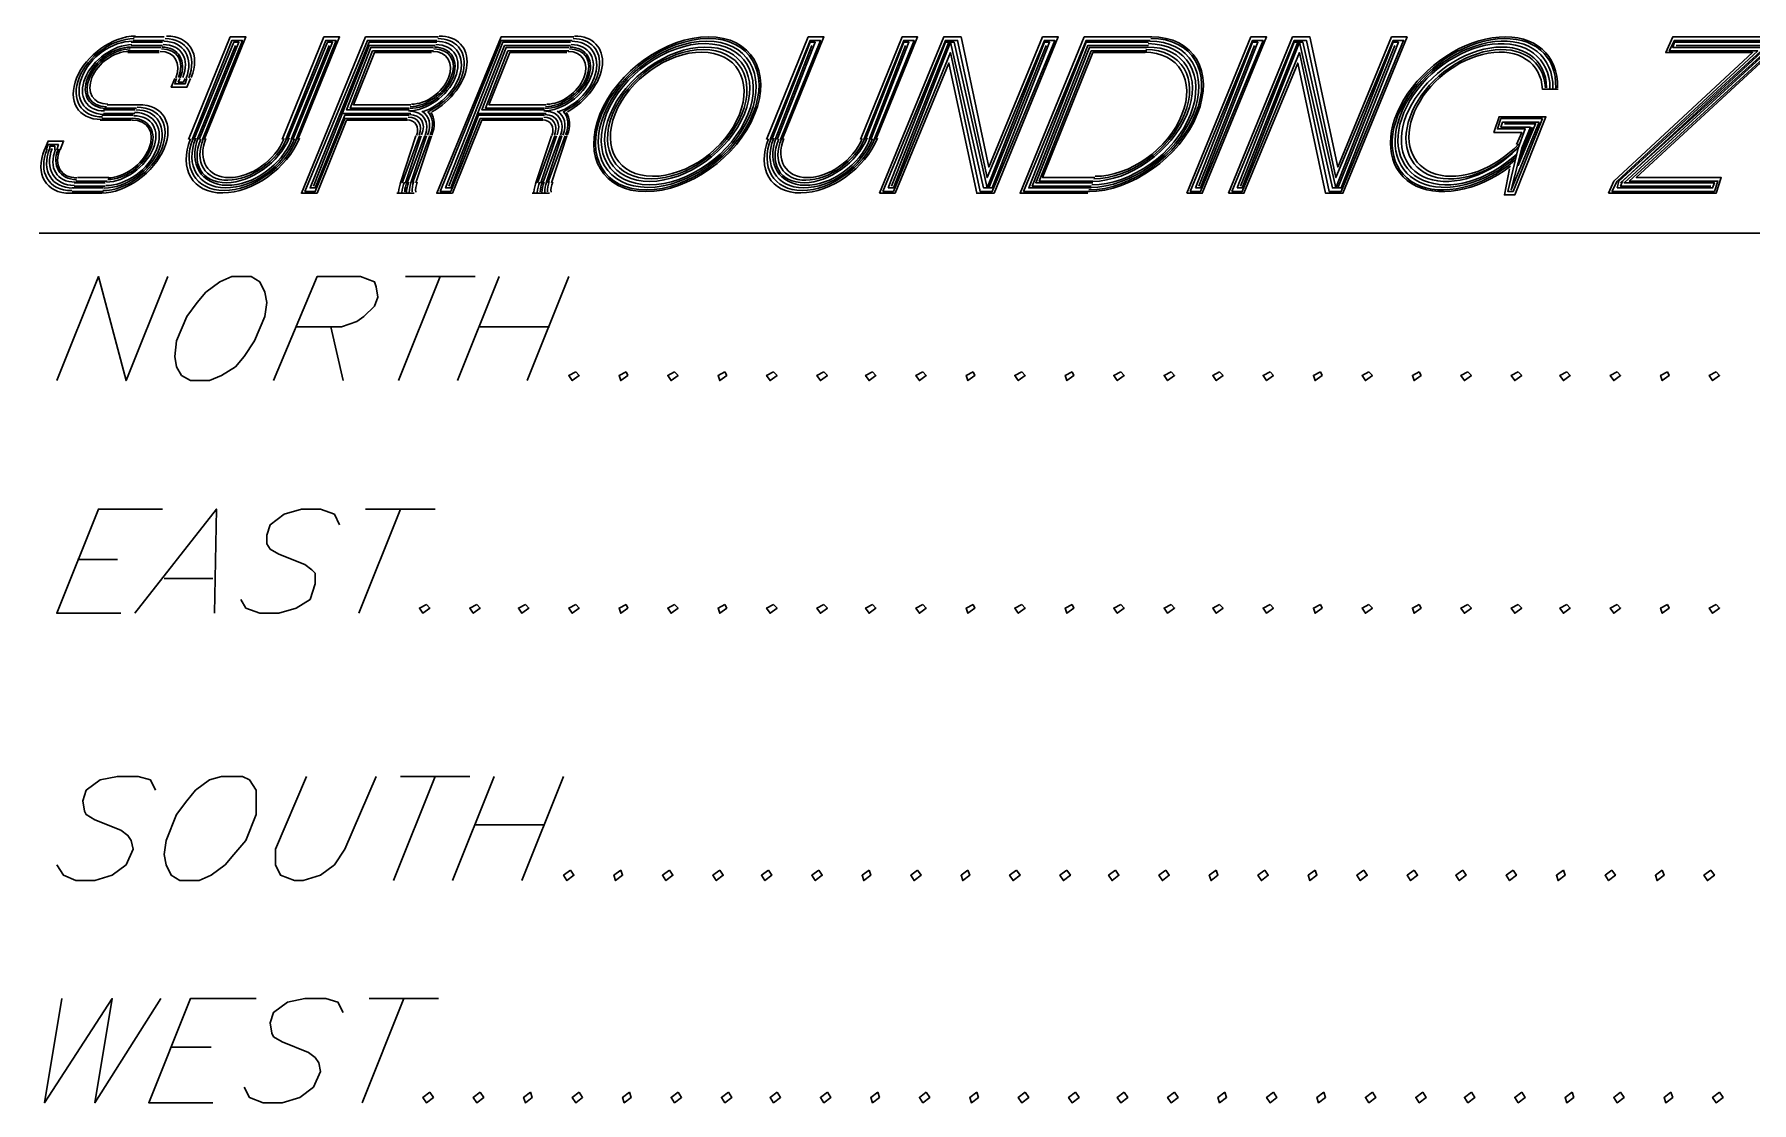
# Model space of a CAD drawing. Header units: feet. Extents: x 7 to 2308, y -319 to 1396.
# Drawn here: x 196.5 to 249.2, y 1284.7 to 1317.5 of the extents above; entities that cross this region are included whole.
import ezdxf

# ---------------------------------------------------------------- set-up
doc = ezdxf.new("R2010")
doc.units = ezdxf.units.FT
doc.header["$MEASUREMENT"] = 0
doc.layers.add('PDF_TBLKTXT', color=7, linetype='Continuous')

msp = doc.modelspace()

# ---------------------------------------------------------------- linework, layer by layer
at = {"layer": 'PDF_TBLKTXT', "lineweight": 30}
for points in [[(199.33, 1317.006), (200.289, 1317.006)], [(199.383, 1317.112), (200.343, 1317.112)], [(200.396, 1317.272), (199.436, 1317.272)], [(199.436, 1317.166), (200.396, 1317.166)], [(200.449, 1317.432), (199.49, 1317.432)], [(200.449, 1317.325), (199.49, 1317.325)], [(201.675, 1314.287), (202.955, 1317.432), (202.475, 1317.432), (201.196, 1314.287)], [(201.622, 1314.287), (202.848, 1317.325), (202.528, 1317.325), (201.302, 1314.287)], [(201.516, 1314.287), (202.742, 1317.272), (202.582, 1317.272), (201.356, 1314.287)], [(202.635, 1317.166), (201.462, 1314.287)], [(204.554, 1314.287), (205.834, 1317.432), (205.354, 1317.432), (204.074, 1314.287)], [(204.501, 1314.287), (205.727, 1317.325), (205.407, 1317.325), (204.181, 1314.287)], [(204.394, 1314.287), (205.62, 1317.272), (205.461, 1317.272), (204.234, 1314.287)], [(204.341, 1314.287), (205.514, 1317.166)], [(208.872, 1317.432), (206.633, 1317.432), (204.661, 1312.634), (205.141, 1312.634), (206.047, 1314.873), (207.913, 1314.873)], [(207.913, 1314.927), (205.994, 1314.927), (205.087, 1312.687), (204.767, 1312.687), (206.687, 1317.325), (208.819, 1317.325)], [(207.966, 1315.033), (205.994, 1315.033), (205.087, 1312.794), (204.927, 1312.794), (206.74, 1317.272), (208.819, 1317.272)], [(205.034, 1312.847), (206.74, 1317.166), (208.766, 1317.166)], [(207.966, 1315.193), (206.047, 1315.193), (206.793, 1317.112), (208.712, 1317.112)], [(207.966, 1315.246), (206.154, 1315.246), (206.847, 1317.006), (208.712, 1317.006)], [(213.031, 1317.432), (210.792, 1317.432), (208.819, 1312.634), (209.299, 1312.634), (210.205, 1314.873), (212.071, 1314.873)], [(212.071, 1314.927), (210.152, 1314.927), (209.246, 1312.687), (208.926, 1312.687), (210.792, 1317.325), (212.977, 1317.325)], [(212.124, 1315.033), (210.099, 1315.033), (209.246, 1312.794), (209.086, 1312.794), (210.845, 1317.272), (212.924, 1317.272)], [(209.192, 1312.847), (210.898, 1317.166), (212.924, 1317.166)], [(212.124, 1315.193), (210.205, 1315.193), (210.951, 1317.112), (212.871, 1317.112)], [(212.124, 1315.246), (210.312, 1315.246), (211.005, 1317.006), (212.871, 1317.006)], [(219.428, 1314.287), (220.707, 1317.432), (220.228, 1317.432), (218.948, 1314.287)], [(219.375, 1314.287), (220.601, 1317.325), (220.281, 1317.325), (219.055, 1314.287)], [(219.268, 1314.287), (220.441, 1317.272), (220.281, 1317.272), (219.108, 1314.287)], [(220.334, 1317.166), (219.215, 1314.287)], [(222.307, 1314.287), (223.586, 1317.432), (223.106, 1317.432), (221.827, 1314.287)], [(222.253, 1314.287), (223.479, 1317.325), (223.16, 1317.325), (221.933, 1314.287)], [(222.147, 1314.287), (223.32, 1317.272), (223.16, 1317.272), (221.987, 1314.287)], [(222.093, 1314.287), (223.213, 1317.166)], [(222.786, 1312.847), (224.546, 1317.272)], [(227.531, 1317.166), (225.772, 1312.794)], [(228.811, 1312.634), (226.731, 1312.634), (228.704, 1317.432), (230.783, 1317.432)], [(228.864, 1312.687), (226.838, 1312.687), (228.757, 1317.325), (230.73, 1317.325)], [(228.917, 1312.794), (226.998, 1312.794), (228.757, 1317.272), (230.676, 1317.272)], [(228.917, 1312.847), (227.105, 1312.847), (228.811, 1317.166), (230.676, 1317.166)], [(228.97, 1312.954), (227.211, 1312.954), (228.864, 1317.112), (230.623, 1317.112)], [(228.97, 1313.007), (227.318, 1313.007), (228.917, 1317.006), (230.623, 1317.006)], [(232.222, 1312.847), (233.928, 1317.166)], [(233.502, 1312.847), (235.261, 1317.272)], [(238.246, 1317.166), (236.487, 1312.794)], [(246.883, 1317.166), (249.708, 1317.166), (249.655, 1317.112), (245.23, 1313.007), (245.177, 1312.847), (247.949, 1312.847)], [(249.655, 1317.112), (249.655, 1317.006), (245.177, 1312.954)], [(199.33, 1316.952), (200.289, 1316.952)], [(208.019, 1315.353), (206.26, 1315.353), (206.9, 1316.952), (208.659, 1316.952)], [(212.178, 1315.353), (210.418, 1315.353), (211.058, 1316.952), (212.817, 1316.952)], [(229.024, 1313.114), (227.424, 1313.114), (228.97, 1316.952), (230.57, 1316.952)], [(200.769, 1316.153), (200.663, 1315.886), (201.142, 1315.886), (201.249, 1316.153)], [(200.822, 1316.153), (200.769, 1315.993), (201.089, 1315.993), (201.142, 1316.153)], [(200.929, 1316.153), (200.876, 1316.046), (201.036, 1316.046), (201.089, 1316.153)], [(242.778, 1315.833), (243.258, 1315.833)], [(198.477, 1314.873), (199.436, 1314.873)], [(198.53, 1315.033), (199.49, 1315.033)], [(198.53, 1314.927), (199.49, 1314.927)], [(199.543, 1315.193), (198.583, 1315.193)], [(199.543, 1315.086), (198.583, 1315.086)], [(199.596, 1315.246), (198.637, 1315.246)], [(199.65, 1315.353), (198.69, 1315.353)], [(205.94, 1315.086), (207.913, 1315.086), (208.019, 1315.086)], [(210.099, 1315.086), (212.071, 1315.086), (212.178, 1315.086)], [(241.765, 1313.381), (241.605, 1312.581), (241.925, 1312.581), (242.884, 1314.98), (241.445, 1314.98), (241.285, 1314.5), (242.138, 1314.5), (241.978, 1314.127)], [(208.179, 1314.393), (207.7, 1312.954)], [(207.753, 1312.954), (208.286, 1314.393)], [(207.859, 1312.954), (208.339, 1314.393)], [(208.446, 1314.393), (207.913, 1312.954)], [(208.499, 1314.393), (208.019, 1312.954)], [(208.606, 1314.393), (208.073, 1312.954)], [(208.179, 1312.954), (208.659, 1314.393)], [(212.338, 1314.393), (211.858, 1312.954)], [(211.911, 1312.954), (212.444, 1314.393)], [(212.018, 1312.954), (212.497, 1314.393)], [(212.604, 1314.393), (212.071, 1312.954)], [(212.657, 1314.393), (212.178, 1312.954)], [(212.764, 1314.393), (212.231, 1312.954)], [(212.338, 1312.954), (212.817, 1314.393)], [(242.458, 1314.66), (242.191, 1314.02), (242.032, 1313.487), (242.565, 1314.767), (241.605, 1314.767)], [(197.251, 1313.967), (197.357, 1314.233), (196.878, 1314.233), (196.771, 1313.967)], [(197.144, 1313.967), (197.197, 1314.127), (196.878, 1314.127), (196.824, 1313.967)], [(197.091, 1313.967), (197.091, 1314.074), (196.931, 1314.074), (196.931, 1313.967)], [(197.624, 1312.794), (198.583, 1312.794)], [(198.637, 1312.954), (197.677, 1312.954)], [(197.677, 1312.847), (198.637, 1312.847)], [(198.69, 1313.007), (197.73, 1313.007)], [(198.743, 1313.114), (197.784, 1313.114)], [(197.571, 1312.634), (198.53, 1312.634)], [(197.624, 1312.687), (198.583, 1312.687)], [(207.593, 1312.634), (208.126, 1312.634)], [(211.751, 1312.634), (212.284, 1312.634)], [(270.873, 1311.408), (196.611, 1311.408)], [(197.144, 1306.877), (198.424, 1310.075), (199.276, 1306.877), (200.556, 1310.075)], [(203.808, 1306.877), (205.141, 1310.075), (206.473, 1310.075), (206.9, 1309.915), (206.953, 1309.755), (207.007, 1309.436), (206.9, 1309.169), (206.58, 1308.849), (206.367, 1308.689), (205.887, 1308.529), (204.501, 1308.529)], [(208.926, 1310.075), (207.646, 1306.877)], [(207.859, 1310.075), (209.992, 1310.075)], [(210.738, 1310.075), (209.459, 1306.877)], [(212.871, 1310.075), (211.591, 1306.877)], [(205.567, 1308.529), (205.94, 1306.877)], [(210.152, 1308.529), (212.284, 1308.529)], [(199.117, 1299.733), (197.144, 1299.733), (198.424, 1302.932), (200.396, 1302.932)], [(199.543, 1299.733), (202.049, 1302.932), (201.995, 1299.733)], [(205.834, 1302.452), (205.674, 1302.772), (205.247, 1302.932), (204.661, 1302.932), (204.128, 1302.772), (203.701, 1302.452), (203.595, 1302.132), (203.595, 1301.865), (203.701, 1301.705), (203.968, 1301.546), (204.767, 1301.226), (204.981, 1301.066), (205.087, 1300.959), (205.087, 1300.639), (204.927, 1300.159), (204.501, 1299.893), (203.968, 1299.733), (203.381, 1299.733), (202.955, 1299.893), (202.795, 1300.159)], [(207.7, 1302.932), (206.42, 1299.733)], [(206.633, 1302.932), (208.766, 1302.932)], [(197.784, 1301.386), (199.01, 1301.386)], [(200.449, 1300.799), (201.942, 1300.799)], [(200.183, 1294.295), (200.023, 1294.615), (199.65, 1294.722), (199.01, 1294.722), (198.477, 1294.615), (198.05, 1294.295), (197.944, 1293.975), (197.997, 1293.656), (198.05, 1293.549), (198.317, 1293.389), (199.117, 1293.069), (199.33, 1292.909), (199.436, 1292.749), (199.49, 1292.483), (199.276, 1292.003), (198.85, 1291.683), (198.317, 1291.523), (197.73, 1291.523), (197.357, 1291.683), (197.144, 1292.003)], [(204.821, 1294.722), (203.861, 1292.483), (203.861, 1292.003), (204.021, 1291.683), (204.448, 1291.523), (204.714, 1291.523), (205.247, 1291.683), (205.674, 1292.003), (205.994, 1292.483), (206.953, 1294.722)], [(208.766, 1294.722), (207.486, 1291.523)], [(207.7, 1294.722), (209.832, 1294.722)], [(210.578, 1294.722), (209.299, 1291.523)], [(212.711, 1294.722), (211.431, 1291.523)], [(209.992, 1293.229), (212.124, 1293.229)], [(197.304, 1287.898), (196.771, 1284.699), (198.85, 1287.898), (198.317, 1284.699), (200.343, 1287.898)], [(201.942, 1284.699), (199.97, 1284.699), (201.249, 1287.898), (203.275, 1287.898)], [(205.94, 1287.472), (205.78, 1287.791), (205.407, 1287.898), (204.767, 1287.898), (204.234, 1287.791), (203.808, 1287.472), (203.701, 1287.152), (203.755, 1286.832), (203.808, 1286.725), (204.074, 1286.565), (204.874, 1286.245), (205.087, 1286.086), (205.194, 1285.926), (205.247, 1285.659), (205.034, 1285.179), (204.608, 1284.859), (204.074, 1284.699), (203.488, 1284.699), (203.062, 1284.859), (202.902, 1285.179)], [(207.806, 1287.898), (206.527, 1284.699)], [(206.74, 1287.898), (208.872, 1287.898)], [(200.663, 1286.405), (201.889, 1286.405)]]:
    msp.add_lwpolyline(points, dxfattribs=at)
for points in [[(222.413, 1312.634), (224.386, 1317.432), (224.919, 1317.432), (225.772, 1313.434), (227.424, 1317.432), (227.904, 1317.432), (225.932, 1312.634), (225.399, 1312.634), (224.546, 1316.632), (222.893, 1312.634)], [(222.52, 1312.687), (224.439, 1317.325), (224.812, 1317.325), (225.719, 1313.114), (227.478, 1317.325), (227.798, 1317.325), (225.878, 1312.687), (225.505, 1312.687), (224.599, 1316.952), (222.84, 1312.687)], [(222.68, 1312.794), (224.439, 1317.272), (224.706, 1317.272), (225.719, 1312.794), (227.478, 1317.272), (227.638, 1317.272), (225.878, 1312.794), (225.612, 1312.794), (224.599, 1317.272), (222.84, 1312.794)], [(231.849, 1312.634), (233.822, 1317.432), (234.302, 1317.432), (232.329, 1312.634)], [(231.956, 1312.687), (233.875, 1317.325), (234.195, 1317.325), (232.276, 1312.687)], [(232.116, 1312.794), (233.875, 1317.272), (234.035, 1317.272), (232.276, 1312.794)], [(233.129, 1312.634), (235.101, 1317.432), (235.634, 1317.432), (236.487, 1313.434), (238.14, 1317.432), (238.62, 1317.432), (236.647, 1312.634), (236.114, 1312.634), (235.261, 1316.632), (233.608, 1312.634)], [(233.235, 1312.687), (235.154, 1317.325), (235.528, 1317.325), (236.434, 1313.114), (238.193, 1317.325), (238.513, 1317.325), (236.594, 1312.687), (236.221, 1312.687), (235.314, 1316.952), (233.555, 1312.687)], [(233.395, 1312.794), (235.154, 1317.272), (235.421, 1317.272), (236.434, 1312.794), (238.193, 1317.272), (238.353, 1317.272), (236.594, 1312.794), (236.327, 1312.794), (235.314, 1317.272), (233.555, 1312.794)], [(244.804, 1312.634), (244.964, 1313.007), (249.228, 1316.952), (246.563, 1316.952), (246.776, 1317.432), (250.028, 1317.432), (249.868, 1317.006), (245.657, 1313.114), (248.269, 1313.114), (248.109, 1312.634)], [(244.91, 1312.687), (245.07, 1313.007), (249.388, 1317.006), (246.67, 1317.006), (246.829, 1317.325), (249.921, 1317.325), (249.815, 1317.006), (245.443, 1313.007), (248.162, 1313.007), (248.056, 1312.687)], [(245.07, 1312.794), (245.124, 1313.007), (249.602, 1317.112), (246.776, 1317.112), (246.829, 1317.272), (249.815, 1317.272), (249.708, 1317.006), (245.283, 1312.954), (248.056, 1312.954), (248.002, 1312.794)], [(242.778, 1314.927), (241.498, 1314.927), (241.392, 1314.607), (242.245, 1314.607), (242.032, 1314.02), (241.712, 1312.687), (241.872, 1312.687)], [(242.671, 1314.82), (241.552, 1314.82), (241.498, 1314.66), (242.405, 1314.66), (242.138, 1314.02), (241.818, 1312.741)], [(202.528, 1310.075), (202.155, 1309.915), (201.729, 1309.595), (201.462, 1309.276), (201.142, 1308.849), (200.822, 1308.103), (200.769, 1307.623), (200.822, 1307.303), (200.982, 1307.037), (201.249, 1306.877), (201.835, 1306.877), (202.209, 1307.037), (202.635, 1307.303), (202.902, 1307.623), (203.221, 1308.103), (203.541, 1308.849), (203.595, 1309.276), (203.541, 1309.595), (203.381, 1309.915), (203.115, 1310.075)], [(213.084, 1307.143), (212.871, 1307.037), (212.977, 1306.877), (213.191, 1307.037)], [(214.63, 1307.143), (214.417, 1307.037), (214.47, 1306.877), (214.683, 1307.037)], [(216.123, 1307.143), (215.909, 1307.037), (216.016, 1306.877), (216.229, 1307.037)], [(217.669, 1307.143), (217.455, 1307.037), (217.509, 1306.877), (217.722, 1307.037)], [(219.161, 1307.143), (218.948, 1307.037), (219.055, 1306.877), (219.268, 1307.037)], [(220.707, 1307.143), (220.494, 1307.037), (220.601, 1306.877), (220.814, 1307.037)], [(222.2, 1307.143), (221.987, 1307.037), (222.093, 1306.877), (222.307, 1307.037)], [(223.746, 1307.143), (223.533, 1307.037), (223.639, 1306.877), (223.853, 1307.037)], [(225.292, 1307.143), (225.079, 1307.037), (225.132, 1306.877), (225.345, 1307.037)], [(226.785, 1307.143), (226.571, 1307.037), (226.678, 1306.877), (226.891, 1307.037)], [(228.331, 1307.143), (228.117, 1307.037), (228.171, 1306.877), (228.384, 1307.037)], [(229.823, 1307.143), (229.61, 1307.037), (229.717, 1306.877), (229.93, 1307.037)], [(231.369, 1307.143), (231.156, 1307.037), (231.263, 1306.877), (231.476, 1307.037)], [(232.862, 1307.143), (232.649, 1307.037), (232.755, 1306.877), (232.969, 1307.037)], [(234.408, 1307.143), (234.195, 1307.037), (234.302, 1306.877), (234.515, 1307.037)], [(235.954, 1307.143), (235.741, 1307.037), (235.794, 1306.877), (236.007, 1307.037)], [(237.447, 1307.143), (237.234, 1307.037), (237.34, 1306.877), (237.553, 1307.037)], [(238.993, 1307.143), (238.78, 1307.037), (238.833, 1306.877), (239.046, 1307.037)], [(240.486, 1307.143), (240.272, 1307.037), (240.379, 1306.877), (240.592, 1307.037)], [(242.032, 1307.143), (241.818, 1307.037), (241.925, 1306.877), (242.138, 1307.037)], [(243.524, 1307.143), (243.311, 1307.037), (243.418, 1306.877), (243.631, 1307.037)], [(245.07, 1307.143), (244.857, 1307.037), (244.964, 1306.877), (245.177, 1307.037)], [(246.616, 1307.143), (246.403, 1307.037), (246.456, 1306.877), (246.67, 1307.037)], [(248.109, 1307.143), (247.896, 1307.037), (248.002, 1306.877), (248.216, 1307.037)], [(208.499, 1300), (208.286, 1299.893), (208.393, 1299.733), (208.606, 1299.893)], [(210.045, 1300), (209.832, 1299.893), (209.939, 1299.733), (210.152, 1299.893)], [(211.538, 1300), (211.325, 1299.893), (211.431, 1299.733), (211.645, 1299.893)], [(213.084, 1300), (212.871, 1299.893), (212.977, 1299.733), (213.191, 1299.893)], [(214.63, 1300), (214.417, 1299.893), (214.47, 1299.733), (214.683, 1299.893)], [(216.123, 1300), (215.909, 1299.893), (216.016, 1299.733), (216.229, 1299.893)], [(217.669, 1300), (217.455, 1299.893), (217.509, 1299.733), (217.722, 1299.893)], [(219.161, 1300), (218.948, 1299.893), (219.055, 1299.733), (219.268, 1299.893)], [(220.707, 1300), (220.494, 1299.893), (220.601, 1299.733), (220.814, 1299.893)], [(222.2, 1300), (221.987, 1299.893), (222.093, 1299.733), (222.307, 1299.893)], [(223.746, 1300), (223.533, 1299.893), (223.639, 1299.733), (223.853, 1299.893)], [(225.292, 1300), (225.079, 1299.893), (225.132, 1299.733), (225.345, 1299.893)], [(226.785, 1300), (226.571, 1299.893), (226.678, 1299.733), (226.891, 1299.893)], [(228.331, 1300), (228.117, 1299.893), (228.171, 1299.733), (228.384, 1299.893)], [(229.823, 1300), (229.61, 1299.893), (229.717, 1299.733), (229.93, 1299.893)], [(231.369, 1300), (231.156, 1299.893), (231.263, 1299.733), (231.476, 1299.893)], [(232.862, 1300), (232.649, 1299.893), (232.755, 1299.733), (232.969, 1299.893)], [(234.408, 1300), (234.195, 1299.893), (234.302, 1299.733), (234.515, 1299.893)], [(235.954, 1300), (235.741, 1299.893), (235.794, 1299.733), (236.007, 1299.893)], [(237.447, 1300), (237.234, 1299.893), (237.34, 1299.733), (237.553, 1299.893)], [(238.993, 1300), (238.78, 1299.893), (238.833, 1299.733), (239.046, 1299.893)], [(240.486, 1300), (240.272, 1299.893), (240.379, 1299.733), (240.592, 1299.893)], [(242.032, 1300), (241.818, 1299.893), (241.925, 1299.733), (242.138, 1299.893)], [(243.524, 1300), (243.311, 1299.893), (243.418, 1299.733), (243.631, 1299.893)], [(245.07, 1300), (244.857, 1299.893), (244.964, 1299.733), (245.177, 1299.893)], [(246.616, 1300), (246.403, 1299.893), (246.456, 1299.733), (246.67, 1299.893)], [(248.109, 1300), (247.896, 1299.893), (248.002, 1299.733), (248.216, 1299.893)], [(202.209, 1294.722), (201.835, 1294.615), (201.409, 1294.295), (201.142, 1293.975), (200.822, 1293.549), (200.503, 1292.749), (200.449, 1292.323), (200.503, 1292.003), (200.663, 1291.683), (200.929, 1291.523), (201.516, 1291.523), (201.889, 1291.683), (202.315, 1292.003), (202.582, 1292.323), (202.955, 1292.749), (203.275, 1293.549), (203.275, 1293.975), (203.275, 1294.295), (203.062, 1294.615), (202.848, 1294.722)], [(212.924, 1291.843), (212.711, 1291.683), (212.817, 1291.523), (213.031, 1291.683)], [(214.47, 1291.843), (214.257, 1291.683), (214.31, 1291.523), (214.523, 1291.683)], [(215.963, 1291.843), (215.749, 1291.683), (215.856, 1291.523), (216.069, 1291.683)], [(217.509, 1291.843), (217.295, 1291.683), (217.402, 1291.523), (217.615, 1291.683)], [(219.001, 1291.843), (218.788, 1291.683), (218.895, 1291.523), (219.108, 1291.683)], [(220.547, 1291.843), (220.334, 1291.683), (220.441, 1291.523), (220.654, 1291.683)], [(222.093, 1291.843), (221.88, 1291.683), (221.933, 1291.523), (222.147, 1291.683)], [(223.586, 1291.843), (223.373, 1291.683), (223.479, 1291.523), (223.693, 1291.683)], [(225.132, 1291.843), (224.919, 1291.683), (224.972, 1291.523), (225.185, 1291.683)], [(226.625, 1291.843), (226.412, 1291.683), (226.518, 1291.523), (226.731, 1291.683)], [(228.171, 1291.843), (227.958, 1291.683), (228.064, 1291.523), (228.277, 1291.683)], [(229.663, 1291.843), (229.45, 1291.683), (229.557, 1291.523), (229.77, 1291.683)], [(231.209, 1291.843), (230.996, 1291.683), (231.103, 1291.523), (231.316, 1291.683)], [(232.755, 1291.843), (232.542, 1291.683), (232.596, 1291.523), (232.809, 1291.683)], [(234.248, 1291.843), (234.035, 1291.683), (234.142, 1291.523), (234.355, 1291.683)], [(235.794, 1291.843), (235.581, 1291.683), (235.634, 1291.523), (235.848, 1291.683)], [(237.287, 1291.843), (237.074, 1291.683), (237.18, 1291.523), (237.394, 1291.683)], [(238.833, 1291.843), (238.62, 1291.683), (238.726, 1291.523), (238.94, 1291.683)], [(240.326, 1291.843), (240.112, 1291.683), (240.219, 1291.523), (240.432, 1291.683)], [(241.872, 1291.843), (241.658, 1291.683), (241.765, 1291.523), (241.978, 1291.683)], [(243.418, 1291.843), (243.204, 1291.683), (243.258, 1291.523), (243.471, 1291.683)], [(244.91, 1291.843), (244.697, 1291.683), (244.804, 1291.523), (245.017, 1291.683)], [(246.456, 1291.843), (246.243, 1291.683), (246.296, 1291.523), (246.51, 1291.683)], [(247.949, 1291.843), (247.736, 1291.683), (247.842, 1291.523), (248.056, 1291.683)], [(208.606, 1285.019), (208.393, 1284.859), (208.499, 1284.699), (208.712, 1284.859)], [(210.152, 1285.019), (209.939, 1284.859), (210.045, 1284.699), (210.258, 1284.859)], [(211.698, 1285.019), (211.485, 1284.859), (211.538, 1284.699), (211.751, 1284.859)], [(213.191, 1285.019), (212.977, 1284.859), (213.084, 1284.699), (213.297, 1284.859)], [(214.737, 1285.019), (214.523, 1284.859), (214.577, 1284.699), (214.79, 1284.859)], [(216.229, 1285.019), (216.016, 1284.859), (216.123, 1284.699), (216.336, 1284.859)], [(217.775, 1285.019), (217.562, 1284.859), (217.669, 1284.699), (217.882, 1284.859)], [(219.268, 1285.019), (219.055, 1284.859), (219.161, 1284.699), (219.375, 1284.859)], [(220.814, 1285.019), (220.601, 1284.859), (220.707, 1284.699), (220.921, 1284.859)], [(222.36, 1285.019), (222.147, 1284.859), (222.2, 1284.699), (222.413, 1284.859)], [(223.853, 1285.019), (223.639, 1284.859), (223.746, 1284.699), (223.959, 1284.859)], [(225.399, 1285.019), (225.185, 1284.859), (225.239, 1284.699), (225.452, 1284.859)], [(226.891, 1285.019), (226.678, 1284.859), (226.785, 1284.699), (226.998, 1284.859)], [(228.437, 1285.019), (228.224, 1284.859), (228.331, 1284.699), (228.544, 1284.859)], [(229.93, 1285.019), (229.717, 1284.859), (229.823, 1284.699), (230.037, 1284.859)], [(231.476, 1285.019), (231.263, 1284.859), (231.369, 1284.699), (231.583, 1284.859)], [(233.022, 1285.019), (232.809, 1284.859), (232.862, 1284.699), (233.075, 1284.859)], [(234.515, 1285.019), (234.302, 1284.859), (234.408, 1284.699), (234.621, 1284.859)], [(236.061, 1285.019), (235.848, 1284.859), (235.901, 1284.699), (236.114, 1284.859)], [(237.553, 1285.019), (237.34, 1284.859), (237.447, 1284.699), (237.66, 1284.859)], [(239.099, 1285.019), (238.886, 1284.859), (238.993, 1284.699), (239.206, 1284.859)], [(240.592, 1285.019), (240.379, 1284.859), (240.486, 1284.699), (240.699, 1284.859)], [(242.138, 1285.019), (241.925, 1284.859), (242.032, 1284.699), (242.245, 1284.859)], [(243.684, 1285.019), (243.471, 1284.859), (243.524, 1284.699), (243.737, 1284.859)], [(245.177, 1285.019), (244.964, 1284.859), (245.07, 1284.699), (245.283, 1284.859)], [(246.723, 1285.019), (246.51, 1284.859), (246.563, 1284.699), (246.776, 1284.859)], [(248.216, 1285.019), (248.002, 1284.859), (248.109, 1284.699), (248.322, 1284.859)]]:
    msp.add_lwpolyline(points, close=True, dxfattribs=at)
for centre, radius, start, end in [((208.819, 1312.555), 1.182, 158.1591, 174.6353), ((208.819, 1312.555), 1.077, 157.116, 174.4491), ((208.806, 1312.613), 0.975, 157.6, 176.1747), ((212.977, 1312.555), 1.182, 158.1591, 174.6353), ((212.977, 1312.555), 1.077, 157.116, 174.4491), ((212.965, 1312.613), 0.975, 157.6, 176.1747)]:
    msp.add_arc(centre, radius, start, end, dxfattribs=at)
for points in [[(243.235, 1315.872), (243.275, 1316.876), (242.542, 1317.514), (241.443, 1317.43)], [(199.562, 1317.46), (198.855, 1317.455), (198.046, 1316.879), (197.756, 1316.171)], [(199.519, 1317.381), (198.856, 1317.383), (198.101, 1316.846), (197.835, 1316.182)], [(199.477, 1317.303), (198.856, 1317.31), (198.156, 1316.814), (197.913, 1316.193)], [(199.456, 1317.198), (198.893, 1317.194), (198.249, 1316.735), (198.018, 1316.172)], [(199.413, 1317.12), (198.894, 1317.122), (198.304, 1316.702), (198.096, 1316.183)], [(199.403, 1317.068), (198.912, 1317.064), (198.35, 1316.663), (198.148, 1316.172)], [(199.36, 1316.989), (198.913, 1316.991), (198.405, 1316.63), (198.227, 1316.183)], [(200.806, 1316.176), (200.985, 1316.623), (200.767, 1316.987), (200.32, 1316.989)], [(200.884, 1316.186), (201.087, 1316.677), (200.853, 1317.072), (200.362, 1317.068)], [(200.937, 1316.176), (201.145, 1316.695), (200.892, 1317.118), (200.373, 1317.12)], [(201.015, 1316.187), (201.247, 1316.749), (200.978, 1317.202), (200.415, 1317.198)], [(201.12, 1316.165), (201.363, 1316.786), (201.057, 1317.295), (200.436, 1317.303)], [(201.198, 1316.176), (201.465, 1316.84), (201.143, 1317.379), (200.479, 1317.381)], [(201.276, 1316.187), (201.567, 1316.894), (201.228, 1317.464), (200.521, 1317.46)], [(209.176, 1316.176), (209.355, 1316.623), (209.137, 1316.987), (208.69, 1316.989)], [(209.254, 1316.186), (209.456, 1316.677), (209.223, 1317.072), (208.732, 1317.068)], [(209.307, 1316.176), (209.515, 1316.695), (209.262, 1317.118), (208.743, 1317.12)], [(209.385, 1316.187), (209.616, 1316.749), (209.348, 1317.202), (208.785, 1317.198)], [(209.553, 1316.38), (209.657, 1316.909), (209.344, 1317.296), (208.806, 1317.303)], [(209.652, 1316.488), (209.722, 1317.013), (209.393, 1317.38), (208.849, 1317.381)], [(209.745, 1316.572), (209.795, 1317.104), (209.45, 1317.463), (208.891, 1317.46)], [(213.334, 1316.176), (213.513, 1316.623), (213.295, 1316.987), (212.848, 1316.989)], [(213.412, 1316.186), (213.615, 1316.677), (213.381, 1317.072), (212.89, 1317.068)], [(213.465, 1316.176), (213.673, 1316.695), (213.42, 1317.118), (212.901, 1317.12)], [(213.543, 1316.187), (213.775, 1316.749), (213.506, 1317.202), (212.943, 1317.198)], [(213.711, 1316.38), (213.815, 1316.909), (213.502, 1317.296), (212.964, 1317.303)], [(213.81, 1316.488), (213.88, 1317.013), (213.551, 1317.38), (213.007, 1317.381)], [(213.903, 1316.572), (213.954, 1317.104), (213.608, 1317.463), (213.049, 1317.46)], [(217.163, 1317.437), (215.85, 1317.438), (214.355, 1316.374), (213.825, 1315.06)], [(217.152, 1317.385), (215.868, 1317.38), (214.402, 1316.334), (213.877, 1315.05)], [(217.11, 1317.307), (215.869, 1317.307), (214.457, 1316.302), (213.956, 1315.061)], [(217.067, 1317.228), (215.87, 1317.235), (214.512, 1316.269), (214.034, 1315.072)], [(217.046, 1317.124), (215.906, 1317.119), (214.604, 1316.19), (214.139, 1315.05)], [(217.004, 1317.045), (215.907, 1317.046), (214.659, 1316.158), (214.217, 1315.061)], [(218.188, 1315.058), (218.631, 1316.155), (218.1, 1317.045), (217.004, 1317.045)], [(218.267, 1315.069), (218.733, 1316.209), (218.186, 1317.129), (217.046, 1317.124)], [(218.371, 1315.048), (218.849, 1316.246), (218.265, 1317.222), (217.067, 1317.228)], [(218.449, 1315.059), (218.951, 1316.3), (218.351, 1317.306), (217.11, 1317.307)], [(218.528, 1315.07), (219.052, 1316.354), (218.437, 1317.391), (217.152, 1317.385)], [(218.58, 1315.059), (219.111, 1316.372), (218.476, 1317.437), (217.163, 1317.437)], [(231.782, 1315.058), (232.225, 1316.155), (231.695, 1317.045), (230.598, 1317.045)], [(231.861, 1315.069), (232.327, 1316.209), (231.78, 1317.129), (230.64, 1317.124)], [(231.965, 1315.048), (232.443, 1316.246), (231.859, 1317.222), (230.661, 1317.228)], [(232.044, 1315.059), (232.545, 1316.3), (231.945, 1317.306), (230.704, 1317.307)], [(232.122, 1315.07), (232.647, 1316.354), (232.031, 1317.391), (230.746, 1317.385)], [(232.174, 1315.059), (232.705, 1316.372), (232.07, 1317.437), (230.757, 1317.437)], [(241.443, 1317.43), (240.344, 1317.347), (239.149, 1316.563), (238.521, 1315.514)], [(241.395, 1317.373), (240.298, 1317.267), (239.117, 1316.461), (238.524, 1315.414)], [(241.309, 1317.291), (240.239, 1317.171), (239.108, 1316.373), (238.563, 1315.354)], [(241.227, 1317.209), (240.185, 1317.076), (239.105, 1316.288), (238.606, 1315.298)], [(241.163, 1317.094), (240.158, 1316.932), (239.128, 1316.147), (238.672, 1315.194)], [(241.142, 1317.011), (240.167, 1316.84), (239.188, 1316.068), (238.777, 1315.148)], [(242.776, 1315.824), (242.738, 1316.638), (242.045, 1317.098), (241.106, 1316.934)], [(242.865, 1315.866), (242.83, 1316.708), (242.116, 1317.182), (241.142, 1317.011)], [(242.902, 1315.875), (242.888, 1316.752), (242.169, 1317.256), (241.163, 1317.094)], [(243.007, 1315.861), (243.002, 1316.786), (242.268, 1317.342), (241.227, 1317.209)], [(243.095, 1315.864), (243.114, 1316.824), (242.378, 1317.412), (241.309, 1317.291)], [(243.182, 1315.864), (243.226, 1316.859), (242.491, 1317.48), (241.395, 1317.373)], [(208.549, 1315.137), (209.129, 1315.408), (209.582, 1315.962), (209.652, 1316.488)], [(208.67, 1315.135), (209.259, 1315.458), (209.694, 1316.04), (209.745, 1316.572)], [(212.707, 1315.137), (213.287, 1315.408), (213.74, 1315.962), (213.81, 1316.488)], [(212.828, 1315.135), (213.417, 1315.458), (213.852, 1316.04), (213.903, 1316.572)], [(216.961, 1316.967), (215.908, 1316.974), (214.714, 1316.125), (214.295, 1315.072)], [(218.11, 1315.048), (218.529, 1316.101), (218.015, 1316.96), (216.961, 1316.967)], [(231.704, 1315.048), (232.123, 1316.101), (231.609, 1316.96), (230.555, 1316.967)], [(241.106, 1316.934), (240.167, 1316.77), (239.23, 1316.026), (238.846, 1315.139)], [(197.756, 1316.171), (197.466, 1315.464), (197.804, 1314.895), (198.511, 1314.899)], [(197.835, 1316.182), (197.568, 1315.519), (197.89, 1314.979), (198.554, 1314.977)], [(197.913, 1316.193), (197.67, 1315.573), (197.976, 1315.063), (198.596, 1315.056)], [(198.018, 1316.172), (197.786, 1315.609), (198.055, 1315.156), (198.617, 1315.16)], [(198.096, 1316.183), (197.888, 1315.663), (198.14, 1315.241), (198.66, 1315.239)], [(198.148, 1316.172), (197.946, 1315.682), (198.18, 1315.287), (198.67, 1315.291)], [(198.227, 1316.183), (198.048, 1315.736), (198.266, 1315.371), (198.713, 1315.369)], [(207.947, 1315.16), (208.51, 1315.164), (209.153, 1315.624), (209.385, 1316.187)], [(207.989, 1315.239), (208.509, 1315.237), (209.098, 1315.656), (209.307, 1316.176)], [(208, 1315.291), (208.49, 1315.295), (209.052, 1315.696), (209.254, 1316.186)], [(208.042, 1315.369), (208.49, 1315.367), (208.997, 1315.728), (209.176, 1316.176)], [(208.379, 1315.132), (208.956, 1315.328), (209.448, 1315.851), (209.553, 1316.38)], [(212.105, 1315.16), (212.668, 1315.164), (213.312, 1315.624), (213.543, 1316.187)], [(212.147, 1315.239), (212.667, 1315.237), (213.257, 1315.656), (213.465, 1316.176)], [(212.158, 1315.291), (212.649, 1315.295), (213.21, 1315.696), (213.412, 1316.186)], [(212.201, 1315.369), (212.648, 1315.367), (213.155, 1315.728), (213.334, 1316.176)], [(212.537, 1315.132), (213.114, 1315.328), (213.607, 1315.851), (213.711, 1316.38)], [(238.521, 1315.514), (237.894, 1314.465), (237.988, 1313.409), (238.752, 1312.932)], [(238.524, 1315.414), (237.931, 1314.366), (238.075, 1313.342), (238.874, 1312.923)], [(199.978, 1314.001), (200.18, 1314.491), (199.947, 1314.886), (199.456, 1314.882)], [(200.03, 1313.99), (200.238, 1314.51), (199.986, 1314.932), (199.467, 1314.934)], [(200.109, 1314.001), (200.34, 1314.564), (200.072, 1315.017), (199.509, 1315.013)], [(200.213, 1313.98), (200.457, 1314.6), (200.151, 1315.109), (199.53, 1315.117)], [(200.292, 1313.991), (200.558, 1314.654), (200.236, 1315.194), (199.573, 1315.195)], [(200.37, 1314.001), (200.66, 1314.708), (200.322, 1315.278), (199.615, 1315.274)], [(200.448, 1314.012), (200.762, 1314.763), (200.408, 1315.362), (199.658, 1315.352)], [(208.196, 1314.405), (208.293, 1314.665), (208.161, 1314.882), (207.901, 1314.89)], [(208.275, 1314.416), (208.395, 1314.719), (208.247, 1314.966), (207.944, 1314.969)], [(208.353, 1314.427), (208.497, 1314.773), (208.333, 1315.051), (207.986, 1315.047)], [(208.458, 1314.405), (208.613, 1314.81), (208.411, 1315.144), (208.007, 1315.152)], [(208.536, 1314.416), (208.662, 1314.731), (208.594, 1315.018), (208.362, 1315.153)], [(208.615, 1314.427), (208.732, 1314.711), (208.706, 1314.978), (208.544, 1315.143)], [(208.667, 1314.417), (208.774, 1314.683), (208.762, 1314.938), (208.635, 1315.117)], [(212.355, 1314.405), (212.451, 1314.665), (212.319, 1314.882), (212.059, 1314.89)], [(212.433, 1314.416), (212.553, 1314.719), (212.405, 1314.966), (212.102, 1314.969)], [(212.511, 1314.427), (212.655, 1314.773), (212.491, 1315.051), (212.144, 1315.047)], [(212.616, 1314.405), (212.771, 1314.81), (212.57, 1315.144), (212.166, 1315.152)], [(212.694, 1314.416), (212.82, 1314.731), (212.752, 1315.018), (212.52, 1315.153)], [(212.773, 1314.427), (212.89, 1314.711), (212.864, 1314.978), (212.703, 1315.143)], [(212.825, 1314.417), (212.932, 1314.683), (212.92, 1314.938), (212.794, 1315.117)], [(213.825, 1315.06), (213.295, 1313.747), (213.929, 1312.683), (215.242, 1312.682)], [(213.877, 1315.05), (213.353, 1313.766), (213.969, 1312.729), (215.253, 1312.734)], [(213.956, 1315.061), (213.455, 1313.82), (214.054, 1312.813), (215.295, 1312.813)], [(214.034, 1315.072), (213.556, 1313.874), (214.14, 1312.898), (215.338, 1312.891)], [(214.139, 1315.05), (213.673, 1313.911), (214.219, 1312.991), (215.359, 1312.996)], [(214.217, 1315.061), (213.774, 1313.965), (214.305, 1313.075), (215.401, 1313.074)], [(214.295, 1315.072), (213.876, 1314.019), (214.391, 1313.159), (215.444, 1313.153)], [(215.242, 1312.682), (216.555, 1312.682), (218.05, 1313.746), (218.58, 1315.059)], [(215.253, 1312.734), (216.537, 1312.74), (218.003, 1313.785), (218.528, 1315.07)], [(215.295, 1312.813), (216.536, 1312.812), (217.948, 1313.818), (218.449, 1315.059)], [(215.338, 1312.891), (216.535, 1312.885), (217.894, 1313.85), (218.371, 1315.048)], [(215.359, 1312.996), (216.499, 1313.001), (217.801, 1313.929), (218.267, 1315.069)], [(215.401, 1313.074), (216.498, 1313.073), (217.746, 1313.962), (218.188, 1315.058)], [(215.444, 1313.153), (216.497, 1313.146), (217.691, 1313.994), (218.11, 1315.048)], [(228.836, 1312.682), (230.15, 1312.682), (231.644, 1313.746), (232.174, 1315.059)], [(228.847, 1312.734), (230.131, 1312.74), (231.598, 1313.785), (232.122, 1315.07)], [(228.89, 1312.813), (230.13, 1312.812), (231.543, 1313.818), (232.044, 1315.059)], [(228.932, 1312.891), (230.13, 1312.885), (231.488, 1313.85), (231.965, 1315.048)], [(228.953, 1312.996), (230.093, 1313.001), (231.395, 1313.929), (231.861, 1315.069)], [(228.996, 1313.074), (230.092, 1313.073), (231.34, 1313.962), (231.782, 1315.058)], [(229.038, 1313.153), (230.091, 1313.146), (231.285, 1313.994), (231.704, 1315.048)], [(238.563, 1315.354), (238.017, 1314.335), (238.196, 1313.354), (238.997, 1312.973)], [(238.606, 1315.298), (238.107, 1314.309), (238.318, 1313.372), (239.118, 1313.026)], [(238.672, 1315.194), (238.216, 1314.242), (238.454, 1313.371), (239.247, 1313.088)], [(238.777, 1315.148), (238.365, 1314.227), (238.63, 1313.4), (239.415, 1313.149)], [(238.846, 1315.139), (238.462, 1314.251), (238.733, 1313.456), (239.499, 1313.221)], [(196.772, 1313.975), (196.458, 1313.225), (196.812, 1312.625), (197.563, 1312.635)], [(196.85, 1313.986), (196.56, 1313.279), (196.898, 1312.709), (197.605, 1312.713)], [(196.928, 1313.997), (196.662, 1313.333), (196.984, 1312.793), (197.648, 1312.792)], [(197.007, 1314.007), (196.764, 1313.387), (197.07, 1312.878), (197.69, 1312.87)], [(197.111, 1313.986), (196.88, 1313.423), (197.148, 1312.971), (197.711, 1312.975)], [(197.19, 1313.997), (196.982, 1313.478), (197.234, 1313.055), (197.754, 1313.053)], [(197.242, 1313.987), (197.04, 1313.496), (197.274, 1313.101), (197.764, 1313.105)], [(198.522, 1312.635), (199.272, 1312.645), (200.135, 1313.262), (200.448, 1314.012)], [(198.565, 1312.713), (199.272, 1312.718), (200.08, 1313.294), (200.37, 1314.001)], [(198.607, 1312.792), (199.271, 1312.79), (200.025, 1313.327), (200.292, 1313.991)], [(198.65, 1312.87), (199.27, 1312.862), (199.97, 1313.359), (200.213, 1313.98)], [(198.671, 1312.975), (199.233, 1312.979), (199.877, 1313.438), (200.109, 1314.001)], [(198.713, 1313.053), (199.233, 1313.051), (199.822, 1313.471), (200.03, 1313.99)], [(198.724, 1313.105), (199.214, 1313.109), (199.776, 1313.51), (199.978, 1314.001)], [(201.256, 1314.305), (200.878, 1313.381), (201.32, 1312.637), (202.244, 1312.641)], [(201.335, 1314.316), (200.98, 1313.435), (201.406, 1312.721), (202.286, 1312.72)], [(201.413, 1314.326), (201.082, 1313.49), (201.492, 1312.805), (202.329, 1312.798)], [(201.491, 1314.337), (201.184, 1313.544), (201.578, 1312.89), (202.371, 1312.876)], [(201.57, 1314.295), (201.256, 1313.544), (201.61, 1312.945), (202.36, 1312.955)], [(201.648, 1314.306), (201.358, 1313.599), (201.696, 1313.029), (202.403, 1313.033)], [(201.726, 1314.316), (201.46, 1313.653), (201.782, 1313.113), (202.445, 1313.112)], [(202.244, 1312.641), (203.167, 1312.646), (204.222, 1313.399), (204.6, 1314.322)], [(202.286, 1312.72), (203.166, 1312.718), (204.167, 1313.431), (204.522, 1314.311)], [(202.329, 1312.798), (203.166, 1312.791), (204.113, 1313.463), (204.444, 1314.3)], [(202.36, 1312.955), (203.111, 1312.965), (203.973, 1313.582), (204.287, 1314.332)], [(202.371, 1312.876), (203.165, 1312.863), (204.058, 1313.496), (204.365, 1314.29)], [(202.403, 1313.033), (203.11, 1313.038), (203.918, 1313.614), (204.208, 1314.321)], [(202.445, 1313.112), (203.109, 1313.11), (203.863, 1313.647), (204.13, 1314.31)], [(219.009, 1314.305), (218.631, 1313.381), (219.073, 1312.637), (219.996, 1312.641)], [(219.087, 1314.316), (218.732, 1313.435), (219.158, 1312.721), (220.039, 1312.72)], [(219.165, 1314.326), (218.834, 1313.49), (219.244, 1312.805), (220.081, 1312.798)], [(219.244, 1314.337), (218.936, 1313.544), (219.33, 1312.89), (220.124, 1312.876)], [(219.322, 1314.295), (219.008, 1313.544), (219.363, 1312.945), (220.113, 1312.955)], [(219.4, 1314.306), (219.11, 1313.599), (219.448, 1313.029), (220.155, 1313.033)], [(219.479, 1314.316), (219.212, 1313.653), (219.534, 1313.113), (220.198, 1313.112)], [(219.996, 1312.641), (220.92, 1312.646), (221.975, 1313.399), (222.353, 1314.322)], [(220.039, 1312.72), (220.919, 1312.718), (221.92, 1313.431), (222.274, 1314.311)], [(220.081, 1312.798), (220.918, 1312.791), (221.865, 1313.463), (222.196, 1314.3)], [(220.113, 1312.955), (220.863, 1312.965), (221.726, 1313.582), (222.039, 1314.332)], [(220.124, 1312.876), (220.917, 1312.863), (221.81, 1313.496), (222.118, 1314.29)], [(220.155, 1313.033), (220.862, 1313.038), (221.671, 1313.614), (221.961, 1314.321)], [(220.198, 1313.112), (220.862, 1313.11), (221.616, 1313.647), (221.882, 1314.31)], [(239.118, 1313.026), (239.918, 1312.68), (241.101, 1313.015), (241.986, 1313.837)], [(239.247, 1313.088), (240.04, 1312.806), (241.181, 1313.185), (242.007, 1314.005)], [(239.415, 1313.149), (240.201, 1312.898), (241.302, 1313.29), (242.074, 1314.096)], [(239.499, 1313.221), (240.265, 1312.985), (241.325, 1313.372), (242.053, 1314.154)], [(238.752, 1312.932), (239.516, 1312.455), (240.761, 1312.675), (241.797, 1313.468)], [(238.874, 1312.923), (239.674, 1312.505), (240.926, 1312.798), (241.92, 1313.636)], [(238.997, 1312.973), (239.798, 1312.592), (241.017, 1312.907), (241.957, 1313.738)], [(207.957, 1312.974), (207.913, 1312.865), (207.888, 1312.757), (207.885, 1312.656)], [(208.036, 1312.984), (207.99, 1312.871), (207.969, 1312.759), (207.974, 1312.655)], [(208.114, 1312.995), (208.071, 1312.884), (208.055, 1312.774), (208.065, 1312.673)], [(208.219, 1312.974), (208.173, 1312.864), (208.157, 1312.756), (208.173, 1312.661)], [(212.116, 1312.974), (212.071, 1312.865), (212.046, 1312.757), (212.043, 1312.656)], [(212.194, 1312.984), (212.149, 1312.871), (212.128, 1312.759), (212.132, 1312.655)], [(212.272, 1312.995), (212.23, 1312.884), (212.213, 1312.774), (212.223, 1312.673)], [(212.377, 1312.974), (212.331, 1312.864), (212.315, 1312.756), (212.331, 1312.661)]]:
    msp.add_open_spline(points, degree=3, dxfattribs=at)

doc.saveas('drawing.dxf')
